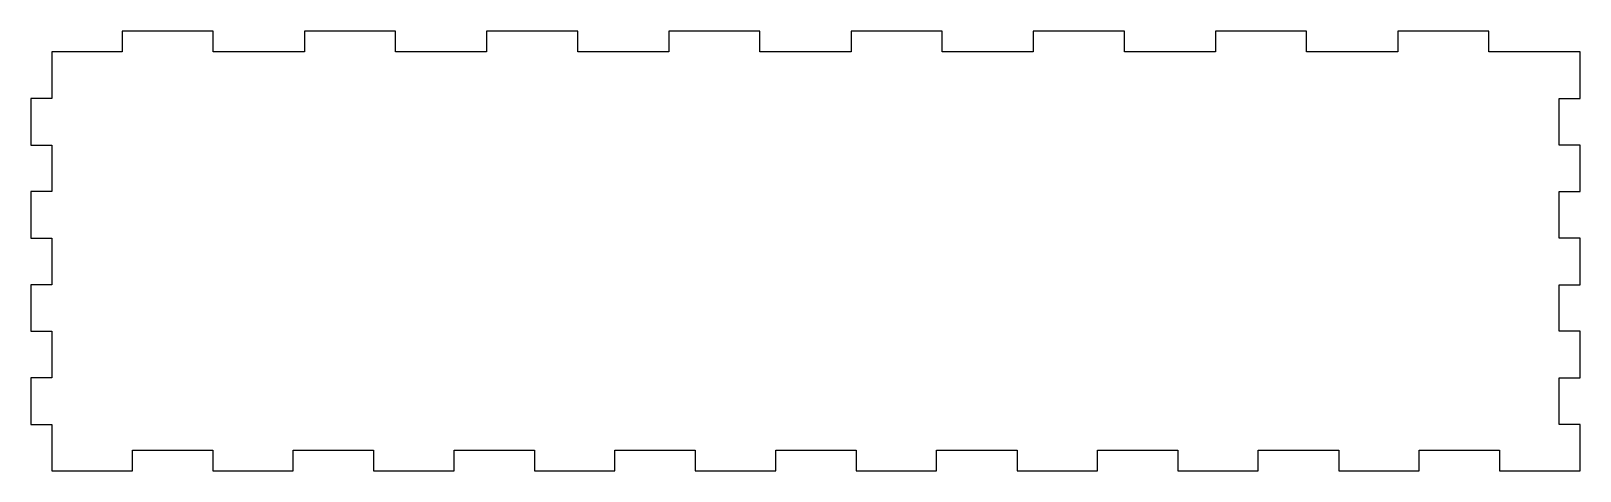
# Model space of a CAD drawing. Header units: millimetres. Extents: x 9 to 231, y 0 to 63.
import ezdxf

# ---------------------------------------------------------------- set-up
doc = ezdxf.new("R2010")
doc.units = ezdxf.units.MM
doc.layers.get('0').update_dxf_attribs({"linetype": 'CONTINUOUS'})

msp = doc.modelspace()

# ---------------------------------------------------------------- linework, layer by layer
msp.add_lwpolyline([(217.94, 60), (217.94, 63), (204.88, 63), (204.88, 60), (191.82, 60), (191.82, 63), (178.76, 63), (178.76, 60), (165.71, 60), (165.71, 63), (152.65, 63), (152.65, 60), (139.59, 60), (139.59, 63), (126.53, 63), (126.53, 60), (113.47, 60), (113.47, 63), (100.41, 63), (100.41, 60), (87.35, 60), (87.35, 63), (74.29, 63), (74.29, 60), (61.24, 60), (61.24, 63), (48.18, 63), (48.18, 60), (35.12, 60), (35.12, 63), (22.06, 63), (22.06, 60), (12, 60), (12, 53.33), (9, 53.33), (9, 46.67), (12, 46.67), (12, 40), (9, 40), (9, 33.33), (12, 33.33), (12, 26.67), (9, 26.67), (9, 20), (12, 20), (12, 13.33), (9, 13.33), (9, 6.67), (12, 6.67), (12, 0), (23.53, 0), (23.53, 3), (35.05, 3), (35.05, 0), (46.58, 0), (46.58, 3), (58.11, 3), (58.11, 0), (69.63, 0), (69.63, 3), (81.16, 3), (81.16, 0), (92.68, 0), (92.68, 3), (104.21, 3), (104.21, 0), (115.74, 0), (115.74, 3), (127.26, 3), (127.26, 0), (138.79, 0), (138.79, 3), (150.32, 3), (150.32, 0), (161.84, 0), (161.84, 3), (173.37, 3), (173.37, 0), (184.89, 0), (184.89, 3), (196.42, 3), (196.42, 0), (207.95, 0), (207.95, 3), (219.47, 3), (219.47, 0), (231, 0), (231, 6.67), (228, 6.67), (228, 13.33), (231, 13.33), (231, 20), (228, 20), (228, 26.67), (231, 26.67), (231, 33.33), (228, 33.33), (228, 40), (231, 40), (231, 46.67), (228, 46.67), (228, 53.33), (231, 53.33), (231, 60)], close=True)

doc.saveas('drawing.dxf')
